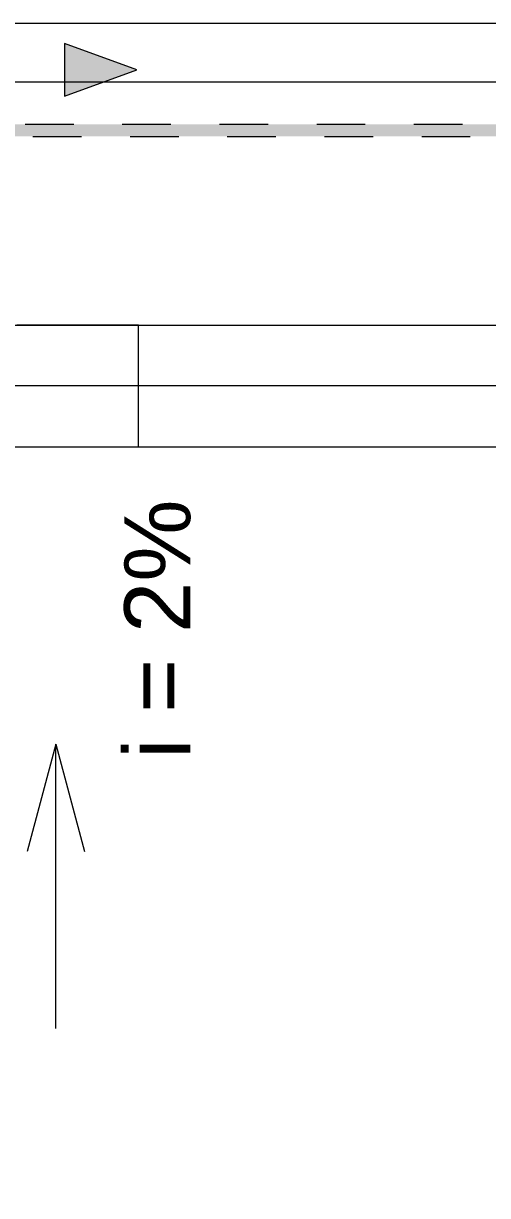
# Model space of a CAD drawing. Header units: metres. Extents: x 5 to 242, y -3 to 162.
# Drawn here: x 28.516 to 29.471, y 101.675 to 104.084 of the extents above; entities that cross this region are included whole.
import ezdxf

# ---------------------------------------------------------------- set-up
doc = ezdxf.new("R2010")
doc.units = ezdxf.units.M
doc.linetypes.add('Aligning Line', pattern=[0.012, 0.006, -0.006])
doc.linetypes.add('IMPORT-Dashed _3_', pattern=[0.75, 0.5, -0.25])
doc.layers.add('1053_ARQ_BASE_MATADOURO_dwg', color=7, linetype='Continuous', lineweight=5, true_color=0x767676)
for name, color, linetype, lineweight in [('A-PROJEÇÃO', 7, 'IMPORT-Dashed _3_', 15), ('A-TEXTO1', 7, 'Continuous', 5), ('A-VISTA01', 7, 'Continuous', 20), ('A-VISTA03', 7, 'Continuous', 9), ('A-VISTA04', 7, 'Continuous', 5), ('P-PIPE', 7, 'Continuous', 5), ('P-PIPE-IDEN', 7, 'Continuous', 5)]:
    doc.layers.add(name, color=color, linetype=linetype, lineweight=lineweight)
doc.styles.add('Arial_4', font='arial.ttf', dxfattribs={"height": 0.136})

# ---------------------------------------------------------------- blocks, each defined once
blk = doc.blocks.new('1053_ARQ_BASE_MATADOURO_dwg_arq geral tgov-4039641-CURRAL BOVINO')
at = {"layer": 'A-PROJEÇÃO', "color": 253, "true_color": 0xaaaaaa, "flags": 128}
for points in [[(12.1996, 15.2781), (-3.0504, 15.2781), (-3.0504, 20.7782), (12.1996, 20.7782)], [(-0.5504, 20.0282), (-0.5504, 20.2782), (-1.5504, 20.2782), (-1.5504, 20.0282)]]:
    blk.add_lwpolyline(points, close=True, dxfattribs=at)
at = {"layer": 'A-TEXTO1', "color": 253, "true_color": 0xaaaaaa}
blk.add_line((-0.7203, 19.4168), (-0.6613, 19.1964), dxfattribs=at)
at = {"layer": 'A-TEXTO1', "color": 253, "true_color": 0xaaaaaa, "flags": 128}
blk.add_lwpolyline([(-0.7203, 18.8324), (-0.7203, 19.4168), (-0.7793, 19.1964)], dxfattribs=at)
at = {"layer": 'A-VISTA01', "color": 253, "true_color": 0xaaaaaa}
blk.add_line((-2.1846, 20.0282), (0.1996, 20.0282), dxfattribs=at)
at = {"layer": 'A-VISTA01', "color": 253, "true_color": 0xaaaaaa, "flags": 128}
blk.add_lwpolyline([(-2.5504, 20.0282), (-2.5504, 20.2782), (-2.3004, 20.2782), (0.1996, 20.2782), (0.4496, 20.2782), (2.9496, 20.2782), (3.1996, 20.2782), (7.1996, 20.2782), (7.4496, 20.2782), (11.4496, 20.2782), (11.6996, 20.2782), (11.6996, 20.0282), (11.6996, 16.0281), (11.6996, 15.7781), (11.4496, 15.7781), (8.6496, 15.7781), (8.6496, 16.0282), (11.4496, 16.0282), (11.4496, 20.0282), (11.3654, 20.0282)], dxfattribs=at)
at = {"layer": 'A-VISTA03', "color": 253, "true_color": 0xaaaaaa, "flags": 128}
blk.add_lwpolyline([(11.6996, 20.2782), (11.6996, 20.8982), (-3.0504, 20.8982), (-3.0504, 20.7782), (11.5796, 20.7782), (11.5796, 20.2782)], dxfattribs=at)
at = {"layer": 'A-VISTA04', "color": 253, "true_color": 0xaaaaaa}
blk.add_line((0.2246, 20.1532), (-2.3254, 20.1532), dxfattribs=at)
at = {"layer": 'A-TEXTO1', "insert": (-0.5794, 19.3864), "char_height": 0.136, "width": 0.636017, "attachment_point": 1, "rotation": 90, "line_spacing_factor": 0.941778, "style": 'Arial_4'}
blk.add_mtext('i = 2%', dxfattribs=at)
blk = doc.blocks.new('1053_ARQ_BASE_MATADOURO_dwg-3625622-CURRAL BOVINO')
blk.add_blockref('1053_ARQ_BASE_MATADOURO_dwg_arq geral tgov-4039641-CURRAL BOVINO', (130.2098, 83.186))
blk = doc.blocks.new('Anotacao_Tuboseta - Fluxo 1-2612753-CURRAL BOVINO')
at = {"layer": 'P-PIPE-IDEN'}
blk.add_hatch(color=256, dxfattribs=at).paths.add_polyline_path([(0, -0.001082), (0, 0.001082), (0.002973, 0)])
for p, q in [((0.002973, 0), (0, 0.001082)), ((0, 0.001082), (0, -0.001082)), ((0, -0.001082), (0.002973, 0))]:
    blk.add_line(p, q, dxfattribs=at)

msp = doc.modelspace()

# ---------------------------------------------------------------- hatches: boundary and pattern name
at = {"layer": 'P-PIPE', "true_color": 0xc0c0c0}
for points in [[(29.2741, 103.8642), (29.8199, 103.8642), (29.8199, 103.8767), (27.1359, 103.8763), (27.1359, 103.8642), (27.4061, 103.8642)], [(27.1359, 103.8517), (29.8199, 103.8521), (29.8199, 103.8642), (27.1359, 103.8641), (27.1359, 103.8521)]]:
    msp.add_hatch(color=9, dxfattribs=at).paths.add_polyline_path(points)

# ---------------------------------------------------------------- linework, layer by layer
at = {"layer": 'P-PIPE', "linetype": 'Aligning Line', "lineweight": 15}
for p, q in [((29.8199, 103.8767), (27.1359, 103.8767)), ((27.1359, 103.8517), (29.8199, 103.8517))]:
    msp.add_line(p, q, dxfattribs=at)

# ---------------------------------------------------------------- block references
at = {"layer": '1053_ARQ_BASE_MATADOURO_dwg', "color": 253, "true_color": 0xaaaaaa}
msp.add_blockref('1053_ARQ_BASE_MATADOURO_dwg-3625622-CURRAL BOVINO', (-100.9065, 0), dxfattribs=at)
at = {"layer": 'P-PIPE-IDEN', "xscale": 49.99999999999998, "yscale": 49.99999999999998, "zscale": 49.99999999999998}
msp.add_blockref('Anotacao_Tuboseta - Fluxo 1-2612753-CURRAL BOVINO', (28.6009, 103.9891), dxfattribs=at)

doc.saveas('drawing.dxf')
